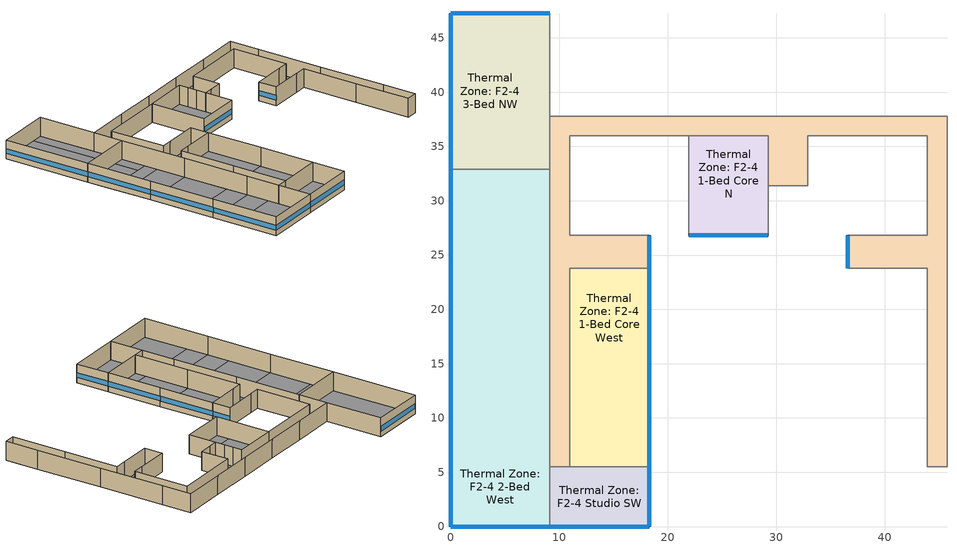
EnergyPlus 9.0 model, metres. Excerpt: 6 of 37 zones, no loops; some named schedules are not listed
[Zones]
Thermal Zone: F2-4 1-Bed Core N
 floor adiabatic (ResF2ConcreteInteriorFloor): 29.26,35.97 29.26,28.96 21.95,28.96 21.95,35.97 z3.05; 29.26,28.96 29.26,26.82 21.95,26.82 21.95,28.96 z3.05
 wall outside (ResWoodWallU059): 21.95,26.82 29.26,26.82 z3.05:6.1
 wall to Thermal Zone: F2-4 Corridor (WoodFramedInteriorWallU099): 29.26,31.39 29.26,32.92 29.26,34.44 29.26,35.97 21.95,35.97 z3.05:6.1
 wall to Thermal Zone: F2-4 Laundry (WoodFramedInteriorWallU099): 29.26,26.82 29.26,31.39 z3.05:6.1
 wall to Thermal Zone: F2-4 2-Bed Core NE-NW (WoodFramedInteriorWallU099): 21.95,35.97 21.95,26.82 z3.05:6.1
 window (Res Fixed Window): 21.97,26.82 29.24,26.82 z3.95:4.72
Thermal Zone: F2-4 1-Bed Core West
 floor adiabatic (ResF2ConcreteInteriorFloor): 12.8,23.77 12.8,21.95 10.97,21.95 10.97,23.77 z3.05; 18.29,14.63 18.29,7.32 10.97,7.32 10.97,14.63 z3.05; 18.29,23.77 18.29,14.63 10.97,14.63 10.97,21.95 12.8,21.95 12.8,23.77 z3.05; 18.29,7.32 18.29,5.49 10.97,5.49 10.97,7.32 z3.05
 wall outside (ResWoodWallU059): 18.29,5.49 18.29,14.63 18.29,23.77 z3.05:6.1
 wall to Thermal Zone: F2-4 Corridor (WoodFramedInteriorWallU099): 18.29,23.77 12.8,23.77 10.97,23.77 10.97,14.63 10.97,5.49 z3.05:6.1
 wall to Thermal Zone: F2-4 Studio SW (WoodFramedInteriorWallU099): 10.97,5.49 18.29,5.49 z3.05:6.1
 window (Res Fixed Window): 18.29,14.66 18.29,23.75 / 18.29,5.51 18.29,14.61 z3.95:4.72
Thermal Zone: F2-4 2-Bed West
 floor adiabatic (ResF2ConcreteInteriorFloor): 9.14,7.32 9.14,0 0,0 0,7.32 z3.05; 9.14,14.63 9.14,10.97 0,10.97 0,14.63 z3.05; 9.14,10.97 9.14,7.32 0,7.32 0,10.97 z3.05; 4.57,28.96 4.57,21.95 0,21.95 0,28.96 z3.05; 9.14,32.92 9.14,28.96 7.32,28.96 7.32,32.92 z3.05; 9.14,28.96 9.14,26.82 4.57,26.82 4.57,28.96 z3.05; 7.32,32.92 7.32,28.96 0,28.96 0,32.92 z3.05; 9.14,21.95 9.14,14.63 0,14.63 0,21.95 z3.05; 9.14,26.82 9.14,21.95 4.57,21.95 4.57,26.82 z3.05
 wall outside (ResWoodWallU059): 0,32.92 0,21.95 0,10.97 0,0 9.14,0 z3.05:6.1
 wall to Thermal Zone: F2-4 Studio SW (WoodFramedInteriorWallU099): 9.14,0 9.14,5.49 z3.05:6.1
 wall to Thermal Zone: F2-4 Corridor (WoodFramedInteriorWallU099): 9.14,5.49 9.14,10.97 9.14,21.95 9.14,32.92 z3.05:6.1
 wall to Thermal Zone: F2-4 3-Bed NW (WoodFramedInteriorWallU099): 9.14,32.92 0,32.92 z3.05:6.1
 window (Res Fixed Window): 0.03,0 9.12,0 / 0,10.95 0,0.03 / 0,21.92 0,11 / 0,32.89 0,21.97 z3.95:4.72
Thermal Zone: F2-4 3-Bed NW
 floor adiabatic (ResF2ConcreteInteriorFloor): 9.14,47.24 9.14,32.92 7.32,32.92 7.32,47.24 z3.05; 7.32,47.24 7.32,32.92 0,32.92 0,47.24 z3.05
 wall outside (ResWoodWallU059): 9.14,47.24 0,47.24 0,32.92 z3.05:6.1
 wall to Thermal Zone: F2-4 1-Bed North (WoodFramedInteriorWallU099): 9.14,37.8 9.14,47.24 z3.05:6.1
 wall to Thermal Zone: F2-4 Corridor (WoodFramedInteriorWallU099): 9.14,32.92 9.14,37.8 z3.05:6.1
 window (Res Fixed Window): 0,47.22 0,32.94 / 9.12,47.24 0.03,47.24 z3.95:4.72
Thermal Zone: F2-4 Corridor
 floor adiabatic (ResF2ConcreteInteriorFloor): 42.06,26.82 42.06,23.77 36.58,23.77 36.58,26.82 z3.05; 18.29,26.82 18.29,23.77 12.8,23.77 12.8,26.82 z3.05; 45.72,28.96 45.72,14.63 43.89,14.63 43.89,23.77 42.06,23.77 42.06,26.82 43.89,26.82 43.89,28.96 z3.05; 45.72,7.32 45.72,5.49 43.89,5.49 43.89,7.32 z3.05; 32.92,37.8 32.92,31.39 30.78,31.39 30.78,37.8 z3.05; 10.97,21.95 10.97,14.63 9.14,14.63 9.14,21.95 z3.05; 21.95,37.8 21.95,35.97 14.63,35.97 14.63,37.8 z3.05; 14.63,37.8 14.63,35.97 10.97,35.97 10.97,28.96 9.14,28.96 9.14,37.8 z3.05; 40.23,37.8 40.23,35.97 32.92,35.97 32.92,37.8 z3.05; 30.78,37.8 30.78,35.97 21.95,35.97 21.95,37.8 z3.05; 12.8,26.82 12.8,23.77 10.97,23.77 10.97,21.95 9.14,21.95 9.14,26.82 z3.05; 10.97,14.63 10.97,7.32 9.14,7.32 9.14,14.63 z3.05; 45.72,37.8 45.72,28.96 43.89,28.96 43.89,35.97 40.23,35.97 40.23,37.8 z3.05; 10.97,28.96 10.97,26.82 9.14,26.82 9.14,28.96 z3.05; 45.72,14.63 45.72,7.32 43.89,7.32 43.89,14.63 z3.05; 30.78,35.97 30.78,34.44 29.26,34.44 29.26,35.97 z3.05; 30.78,34.44 30.78,32.92 29.26,32.92 29.26,34.44 z3.05; 10.97,7.32 10.97,5.49 9.14,5.49 9.14,7.32 z3.05; 30.78,32.92 30.78,31.39 29.26,31.39 29.26,32.92 z3.05
 wall outside (ResWoodWallU059): 36.58,26.82 36.58,23.77 / 18.29,23.77 18.29,26.82 z3.05:6.1
 wall to Thermal Zone: F2-4 2-Bed Core NE-NW (WoodFramedInteriorWallU099): 32.92,31.39 32.92,35.97 43.89,35.97 43.89,26.82 42.06,26.82 36.58,26.82 / 18.29,26.82 12.8,26.82 10.97,26.82 10.97,35.97 21.95,35.97 z3.05:6.1
 wall to Thermal Zone: F2-4 2-Bed East (WoodFramedInteriorWallU099): 45.72,5.49 45.72,10.97 45.72,21.95 45.72,32.92 z3.05:6.1
 wall to Thermal Zone: F2-4 3-Bed NE (WoodFramedInteriorWallU099): 45.72,32.92 45.72,37.8 z3.05:6.1
 wall to Thermal Zone: F2-4 1-Bed North (WoodFramedInteriorWallU099): 45.72,37.8 38.4,37.8 31.09,37.8 23.77,37.8 16.46,37.8 9.14,37.8 z3.05:6.1
 wall to Thermal Zone: F2-4 1-Bed Core East (WoodFramedInteriorWallU099): 36.58,23.77 42.06,23.77 43.89,23.77 43.89,14.63 43.89,5.49 z3.05:6.1
 wall to Thermal Zone: F2-4 Studio SE (WoodFramedInteriorWallU099): 43.89,5.49 45.72,5.49 z3.05:6.1
 wall to Thermal Zone: F2-4 Laundry (WoodFramedInteriorWallU099): 29.26,31.39 30.78,31.39 32.92,31.39 z3.05:6.1
 wall to Thermal Zone: F2-4 Studio SW (WoodFramedInteriorWallU099): 9.14,5.49 10.97,5.49 z3.05:6.1
 window (Res Fixed Window): 36.58,26.8 36.58,23.8 / 18.29,23.8 18.29,26.8 z3.95:4.72
Thermal Zone: F2-4 Studio SW
 floor adiabatic (ResF2ConcreteInteriorFloor): 18.29,5.49 18.29,0 9.14,0 9.14,5.49 z3.05
 wall outside (ResWoodWallU059): 9.14,0 18.29,0 18.29,5.49 z3.05:6.1
 window (Res Fixed Window): 18.29,0.03 18.29,5.46 / 9.17,0 18.26,0 z3.95:4.72
[Building]
Building 1: North Axis {deg}=0; Solar Distribution=FullExterior; Maximum Number of Warmup Days=50
[Site:Location]
CA_OAKLAND-METRO-AP_USA Design_Conditions: Latitude {deg}=37.72; Longitude {deg}=-122.22; Time Zone {hr}=-8; Elevation {m}=25.908
[Site:WaterMainsTemperature]
Calculation Method=Schedule; Temperature Schedule=WaterMainCZ03
[SizingPeriod:DesignDay] Day of Month=21; Dry-Bulb Temperature Range Modifier Type=DefaultMultipliers; Barometric Pressure {Pa}=101013; Rain Indicator=No; Snow Indicator=No; Daylight Saving Time Indicator=No
Name | Month | Day Type | Maximum Dry-Bulb Temperature {C} | Daily Dry-Bulb Temperature Range {deltaC} | Humidity Condition Type | Wetbulb or DewPoint at Maximum Dry-Bulb {C} | Wind Speed {m/s} | Wind Direction {deg} | Solar Model Indicator | ASHRAE Clear Sky Optical Depth for Beam Irradiance (taub) | ASHRAE Clear Sky Optical Depth for Diffuse Irradiance (taud) | Sky Clearness
CA_OAKLAND-METRO-AP Ann Clg .4% Condns DB=>MWB | 9 | SummerDesignDay | 28.6 | 8.9 | Wetbulb | 17.9 | 4.9 | 310 | ASHRAETau | 0.348 | 2.454
CA_OAKLAND-METRO-AP Ann Clg .4% Condns DP=>MDB | 9 | SummerDesignDay | 20.7 | 8.9 | Dewpoint | 17 | 4.9 | 310 | ASHRAETau | 0.348 | 2.454
CA_OAKLAND-METRO-AP Ann Clg .4% Condns WB=>MDB | 9 | SummerDesignDay | 25.6 | 8.9 | Wetbulb | 19.2 | 4.9 | 310 | ASHRAETau | 0.348 | 2.454
CA_OAKLAND-METRO-AP Ann Htg 99.6% Condns DB | 1 | WinterDesignDay | 2.5 | 0 | Wetbulb | 2.5 | 1.7 | 50 | ASHRAEClearSky |  |  | 0
[Material] Thermal Absorptance=0.9; Solar Absorptance=0.7
Name | Roughness | Thickness {m} | Conductivity {W/m-K} | Density {kg/m3} | Specific Heat {J/kg-K} | Visible Absorptance
Carpet - 3/4 in. 2 | Smooth | 0.01905 | 0.0455183 | 288.332 | 1381.644 | 0.8
Compliance Insulation R2.00 | Smooth | 0.00810768 | 0.0230188 | 16.0185 | 1130.436 | 0.7
Compliance Insulation R5.00 | MediumRough | 0.0202692 | 0.0230188 | 16.0185 | 1130.436 | 0.8
Concrete - 140 lb/ft3 - 4 in. | Smooth | 0.1016 | 1.9514 | 2239.06 | 921.096 | 0.7
Gypsum Board - 1/2 in.; Gypsum Board - 1/2 in. 4 | MediumRough | 0.0127 | 0.158656 | 640.739 | 1130.436 | 0.8
Gypsum Board - 5/8 in. | Smooth | 0.016002 | 0.158656 | 640.739 | 1130.436 | 0.8
Plywood - 5/8 in. 2 | Smooth | 0.016002 | 0.11544 | 480.554 | 1884.06 | 0.7
[Material:NoMass] Roughness=Smooth; Thermal Absorptance=0.9; Solar Absorptance=0.7; Visible Absorptance=0.7
Name | Thermal Resistance {m2-K/W}
WoodFrameWall16inOC R11.25 | 1.26865
WoodFrameWall16inOCCavInsR21 | 2.15747
[WindowMaterial:SimpleGlazingSystem]
Res Fixed Window Material: U-Factor {W/m2-K}=1.24922; Solar Heat Gain Coefficient=0.23; Visible Transmittance=0.42
[Construction]
Res Fixed Window: Res Fixed Window Material
ResF2ConcreteInteriorFloor: Gypsum Board - 1/2 in. 4, Concrete - 140 lb/ft3 - 4 in., Plywood - 5/8 in. 2, Carpet - 3/4 in. 2
ResWoodWallU059: Compliance Insulation R5.00, Compliance Insulation R2.00, Gypsum Board - 5/8 in., WoodFrameWall16inOCCavInsR21, Gypsum Board - 5/8 in.
WoodFramedInteriorWallU099: Gypsum Board - 1/2 in., WoodFrameWall16inOC R11.25, Gypsum Board - 1/2 in.
[Zone] Multiplier=3
Name | Part of Total Floor Area
Thermal Zone: F2-4 1-Bed Core N; Thermal Zone: F2-4 3-Bed NW; Thermal Zone: F2-4 Studio SW
Thermal Zone: F2-4 1-Bed Core West; Thermal Zone: F2-4 2-Bed West; Thermal Zone: F2-4 Corridor | Yes
[People] Fraction Radiant=0.3
Name | Zone or ZoneList | Number of People Schedule | Number of People Calculation Method | People per Zone Floor Area {person/m2} | Sensible Heat Fraction | Activity Level Schedule | Number of People
F2-4 1-Bed Core N People | Thermal Zone: F2-4 1-Bed Core N | ResidentialLivingOccupancy | People/Area | 0.0298998 | 0.6125 | F2-4 1-Bed Core N People Activity Level
F2-4 1-Bed Core NW People | Thermal Zone: F2-4 1-Bed Core West | ResidentialLivingOccupancy | People |  | 0.6125 | F2-4 1-Bed Core NW People Activity Level | 2
F2-4 1-Bed Core SW People | Thermal Zone: F2-4 1-Bed Core West | ResidentialLivingOccupancy | People |  | 0.6125 | F2-4 1-Bed Core SW People Activity Level | 2
F2-4 2-Bed NW People | Thermal Zone: F2-4 2-Bed West | ResidentialLivingOccupancy | People |  | 0.6125 | F2-4 2-Bed NW People Activity Level | 3
F2-4 2-Bed SW Core People | Thermal Zone: F2-4 2-Bed West | ResidentialLivingOccupancy | People |  | 0.6125 | F2-4 2-Bed SW Core People Activity Level | 3
F2-4 2-Bed SW People | Thermal Zone: F2-4 2-Bed West | ResidentialLivingOccupancy | People |  | 0.6125 | F2-4 2-Bed SW People Activity Level | 3
F2-4 3-Bed NW People | Thermal Zone: F2-4 3-Bed NW | ResidentialLivingOccupancy | People/Area | 0.0305359 | 0.6125 | F2-4 3-Bed NW People Activity Level
F2-4 Corridor People | Thermal Zone: F2-4 Corridor | OfficeOccupancy | People |  | 0.5 | F2-4 Corridor People Activity Level | 10.725
F2-4 Elevator Core People | Thermal Zone: F2-4 Corridor | OfficeOccupancy | People |  | 0.5 | F2-4 Elevator Core People Activity Level | 0.0375
F2-4 Elevator N People | Thermal Zone: F2-4 Corridor | OfficeOccupancy | People |  | 0.5 | F2-4 Elevator N People Activity Level | 0.0375
F2-4 Elevator S People | Thermal Zone: F2-4 Corridor | OfficeOccupancy | People |  | 0.5 | F2-4 Elevator S People Activity Level | 0.0375
F2-4 Stair E People | Thermal Zone: F2-4 Corridor | OfficeOccupancy | People |  | 0.5 | F2-4 Stair E People Activity Level | 0.9
F2-4 Stair W People | Thermal Zone: F2-4 Corridor | OfficeOccupancy | People |  | 0.5 | F2-4 Stair W People Activity Level | 0.9
F2-4 Studio SW People | Thermal Zone: F2-4 Studio SW | ResidentialLivingOccupancy | People/Area | 0.0398663 | 0.6125 | F2-4 Studio SW People Activity Level
[Lights] Return Air Fraction=0; Fraction Radiant=0.58; Fraction Replaceable=1
Name | Zone or ZoneList | Schedule | Design Level Calculation Method | Watts per Zone Floor Area {W/m2} | Lighting Level {W}
F2-4 1-Bed Core N Non-Regulated Lights | Thermal Zone: F2-4 1-Bed Core N | ResidentialLivingLights | Watts/Area | 1.05486
F2-4 1-Bed Core NW Non-Regulated Lights; F2-4 1-Bed Core SW Non-Regulated Lights | Thermal Zone: F2-4 1-Bed Core West | ResidentialLivingLights | LightingLevel |  | 70.56
F2-4 2-Bed NW Non-Regulated Lights; F2-4 2-Bed SW Core Non-Regulated Lights; F2-4 2-Bed SW Non-Regulated Lights | Thermal Zone: F2-4 2-Bed West | ResidentialLivingLights | LightingLevel |  | 105.84
F2-4 3-Bed NW Non-Regulated Lights | Thermal Zone: F2-4 3-Bed NW | ResidentialLivingLights | Watts/Area | 1.05486
F2-4 Corridor Regulated Lights | Thermal Zone: F2-4 Corridor | OfficeLights | LightingLevel |  | 858
F2-4 Elevator Core Regulated Lights; F2-4 Elevator N Regulated Lights; F2-4 Elevator S Regulated Lights | Thermal Zone: F2-4 Corridor | OfficeLights | LightingLevel |  | 9
F2-4 Stair E Regulated Lights; F2-4 Stair W Regulated Lights | Thermal Zone: F2-4 Corridor | OfficeLights | LightingLevel |  | 108
F2-4 Studio SW Non-Regulated Lights | Thermal Zone: F2-4 Studio SW | ResidentialLivingLights | Watts/Area | 1.05486
[ElectricEquipment] Fraction Lost=0
Name | Zone or ZoneList | Schedule | Design Level Calculation Method | Watts per Zone Floor Area {W/m2} | Fraction Latent | Fraction Radiant | Design Level {W}
F2-4 1-Bed Core N Process Electric Loads | Thermal Zone: F2-4 1-Bed Core N | ResidentialLivingReceptacle | Watts/Area | 0.430556 | 0.12 | 0
F2-4 1-Bed Core N Recepticle Loads | Thermal Zone: F2-4 1-Bed Core N | ResidentialLivingReceptacle | Watts/Area | 4.09029 | 0 | 0.2
F2-4 1-Bed Core NW Process Electric Loads; F2-4 1-Bed Core SW Process Electric Loads | Thermal Zone: F2-4 1-Bed Core West | ResidentialLivingReceptacle | EquipmentLevel |  | 0.12 | 0 | 28.8
F2-4 1-Bed Core NW Recepticle Loads; F2-4 1-Bed Core SW Recepticle Loads | Thermal Zone: F2-4 1-Bed Core West | ResidentialLivingReceptacle | EquipmentLevel |  | 0 | 0.2 | 273.6
F2-4 2-Bed NW Process Electric Loads; F2-4 2-Bed SW Core Process Electric Loads; F2-4 2-Bed SW Process Electric Loads | Thermal Zone: F2-4 2-Bed West | ResidentialLivingReceptacle | EquipmentLevel |  | 0.12 | 0 | 32.4
F2-4 2-Bed NW Recepticle Loads; F2-4 2-Bed SW Core Recepticle Loads; F2-4 2-Bed SW Recepticle Loads | Thermal Zone: F2-4 2-Bed West | ResidentialLivingReceptacle | EquipmentLevel |  | 0 | 0.2 | 410.4
F2-4 3-Bed NW Process Electric Loads | Thermal Zone: F2-4 3-Bed NW | ResidentialLivingReceptacle | Watts/Area | 0.215278 | 0.12 | 0
F2-4 3-Bed NW Recepticle Loads | Thermal Zone: F2-4 3-Bed NW | ResidentialLivingReceptacle | Watts/Area | 4.09029 | 0 | 0.2
F2-4 Elevator Core Recepticle Loads; F2-4 Elevator N Recepticle Loads; F2-4 Elevator S Recepticle Loads | Thermal Zone: F2-4 Corridor | OfficeReceptacle | EquipmentLevel |  | 0 | 0.2 | 75
F2-4 Studio SW Process Electric Loads | Thermal Zone: F2-4 Studio SW | ResidentialLivingReceptacle | Watts/Area | 0.430556 | 0.12 | 0
F2-4 Studio SW Recepticle Loads | Thermal Zone: F2-4 Studio SW | ResidentialLivingReceptacle | Watts/Area | 4.09029 | 0 | 0.2
[ZoneInfiltration:DesignFlowRate] Temperature Term Coefficient=0; Velocity Squared Term Coefficient=0
Name | Zone or ZoneList | Schedule | Design Flow Rate Calculation Method | Flow per Exterior Surface Area {m3/s-m2} | Constant Term Coefficient | Velocity Term Coefficient | Design Flow Rate {m3/s}
F2-4 1-Bed Core N Space Infiltration Design Flow Rate 1 | Thermal Zone: F2-4 1-Bed Core N | ResidentialLivingInfiltration | Flow/ExteriorWallArea | 0.000227584 | 0 | 0.224052
F2-4 1-Bed Core N Space Infiltration Design Flow Rate 2 | Thermal Zone: F2-4 1-Bed Core N | ResidentialLivingHVACAvail | Flow/Zone |  | 1 | 0 | 0.0172733
F2-4 1-Bed Core NW Space Infiltration Design Flow Rate 1; F2-4 1-Bed Core SW Space Infiltration Design Flow Rate 1 | Thermal Zone: F2-4 1-Bed Core West | ResidentialLivingInfiltration | Flow/Zone |  | 0 | 0.224052 | 0.00634297
F2-4 1-Bed Core NW Space Infiltration Design Flow Rate 2; F2-4 1-Bed Core SW Space Infiltration Design Flow Rate 2 | Thermal Zone: F2-4 1-Bed Core West | ResidentialLivingHVACAvail | Flow/Zone |  | 1 | 0 | 0.0172733
F2-4 2-Bed NW Space Infiltration Design Flow Rate 1; F2-4 2-Bed SW Core Space Infiltration Design Flow Rate 1 | Thermal Zone: F2-4 2-Bed West | ResidentialLivingInfiltration | Flow/Zone |  | 0 | 0.224052 | 0.00761157
F2-4 2-Bed NW Space Infiltration Design Flow Rate 2; F2-4 2-Bed SW Core Space Infiltration Design Flow Rate 2; F2-4 2-Bed SW Space Infiltration Design Flow Rate 2 | Thermal Zone: F2-4 2-Bed West | ResidentialLivingHVACAvail | Flow/Zone |  | 1 | 0 | 0.0259099
F2-4 2-Bed SW Space Infiltration Design Flow Rate 1 | Thermal Zone: F2-4 2-Bed West | ResidentialLivingInfiltration | Flow/Zone |  | 0 | 0.224052 | 0.0139545
F2-4 3-Bed NW Space Infiltration Design Flow Rate 1 | Thermal Zone: F2-4 3-Bed NW | ResidentialLivingInfiltration | Flow/ExteriorWallArea | 0.000227584 | 0 | 0.224052
F2-4 3-Bed NW Space Infiltration Design Flow Rate 2 | Thermal Zone: F2-4 3-Bed NW | ResidentialLivingHVACAvail | Flow/Zone |  | 1 | 0 | 0.0341218
F2-4 Corridor Space Infiltration Design Flow Rate 1 | Thermal Zone: F2-4 Corridor | OfficeInfiltration | Flow/Zone |  | 0 | 0.224052 | 0
F2-4 Corridor Space Infiltration Design Flow Rate 2 | Thermal Zone: F2-4 Corridor | OfficeHVACAvail | Flow/Zone |  | 1 | 0 | 0.151849
F2-4 Elevator Core Space Infiltration Design Flow Rate 1; F2-4 Elevator N Space Infiltration Design Flow Rate 1; F2-4 Elevator S Space Infiltration Design Flow Rate 1 | Thermal Zone: F2-4 Corridor | On | Flow/Zone |  | 0 | 0.224052 | 0
F2-4 Elevator Core Space Infiltration Design Flow Rate 2; F2-4 Elevator N Space Infiltration Design Flow Rate 2; F2-4 Elevator S Space Infiltration Design Flow Rate 2 | Thermal Zone: F2-4 Corridor | OfficeHVACAvail | Flow/Zone |  | 1 | 0 | 0
F2-4 Stair E Space Infiltration Design Flow Rate 1; F2-4 Stair W Space Infiltration Design Flow Rate 1 | Thermal Zone: F2-4 Corridor | OfficeInfiltration | Flow/Zone |  | 0 | 0.224052 | 0.00211432
F2-4 Stair E Space Infiltration Design Flow Rate 2; F2-4 Stair W Space Infiltration Design Flow Rate 2 | Thermal Zone: F2-4 Corridor | OfficeHVACAvail | Flow/Zone |  | 1 | 0 | 0.0127426
F2-4 Studio SW Space Infiltration Design Flow Rate 1 | Thermal Zone: F2-4 Studio SW | ResidentialLivingInfiltration | Flow/ExteriorWallArea | 0.000227584 | 0 | 0.224052
F2-4 Studio SW Space Infiltration Design Flow Rate 2 | Thermal Zone: F2-4 Studio SW | ResidentialLivingHVACAvail | Flow/Zone |  | 1 | 0 | 0.0147248
[ZoneControl:Thermostat] Control Object Type 1=ThermostatSetpoint:DualSetpoint
Name | Zone or ZoneList | Control Type Schedule | Control Name 1
Thermal Zone: F2-4 1-Bed Core N Thermostat | Thermal Zone: F2-4 1-Bed Core N | Thermal Zone: F2-4 1-Bed Core N Thermostat Schedule | Thermal Zone: F2-4 1-Bed Core N Thermostat
Thermal Zone: F2-4 1-Bed Core West Thermostat | Thermal Zone: F2-4 1-Bed Core West | Thermal Zone: F2-4 1-Bed Core West Thermostat Schedule | Thermal Zone: F2-4 1-Bed Core West Thermostat
Thermal Zone: F2-4 2-Bed West Thermostat | Thermal Zone: F2-4 2-Bed West | Thermal Zone: F2-4 2-Bed West Thermostat Schedule | Thermal Zone: F2-4 2-Bed West Thermostat
Thermal Zone: F2-4 3-Bed NW Thermostat | Thermal Zone: F2-4 3-Bed NW | Thermal Zone: F2-4 3-Bed NW Thermostat Schedule | Thermal Zone: F2-4 3-Bed NW Thermostat
Thermal Zone: F2-4 Corridor Thermostat | Thermal Zone: F2-4 Corridor | Thermal Zone: F2-4 Corridor Thermostat Schedule | Thermal Zone: F2-4 Corridor Thermostat
Thermal Zone: F2-4 Studio SW Thermostat | Thermal Zone: F2-4 Studio SW | Thermal Zone: F2-4 Studio SW Thermostat Schedule | Thermal Zone: F2-4 Studio SW Thermostat
[ThermostatSetpoint:DualSetpoint]
Name | Heating Setpoint Temperature Schedule | Cooling Setpoint Temperature Schedule
Thermal Zone: F2-4 1-Bed Core N Thermostat; Thermal Zone: F2-4 1-Bed Core West Thermostat; Thermal Zone: F2-4 2-Bed West Thermostat; Thermal Zone: F2-4 3-Bed NW Thermostat; Thermal Zone: F2-4 Studio SW Thermostat | ResidentialLivingHtgSetpt | ResidentialLivingClgSetpt
Thermal Zone: F2-4 Corridor Thermostat | OfficeHtgSetpt | OfficeClgSetpt
[Zone equipment]
Thermal Zone: F2-4 1-Bed Core N: Thermal Zone: F2-4 1-Bed Core N PropExhFan, ZnSys F2-4 1-Bed Core N
Thermal Zone: F2-4 1-Bed Core West: Thermal Zone: F2-4 1-Bed Core West PropExhFan, ZnSys F2-4 1-Bed Core West
Thermal Zone: F2-4 2-Bed West: Thermal Zone: F2-4 2-Bed West PropExhFan, ZnSys F2-4 2-Bed West
Thermal Zone: F2-4 3-Bed NW: Thermal Zone: F2-4 3-Bed NW PropExhFan, ZnSys F2-4 3-Bed NW
Thermal Zone: F2-4 Corridor: Thermal Zone: F2-4 Corridor PropExhFan, ZnSys F2-4 Corridor
Thermal Zone: F2-4 Studio SW: Thermal Zone: F2-4 Studio SW PropExhFan, ZnSys F2-4 Studio SW
[Sizing:Zone] Zone Cooling Design Supply Air Temperature Input Method=TemperatureDifference; Zone Cooling Design Supply Air Temperature {C}=14; Zone Cooling Design Supply Air Temperature Difference {deltaC}=11.1111; Zone Heating Design Supply Air Temperature Input Method=TemperatureDifference; Zone Heating Design Supply Air Temperature {C}=40; Zone Cooling Design Supply Air Humidity Ratio {kgWater/kgDryAir}=0.0085; Zone Heating Design Supply Air Humidity Ratio {kgWater/kgDryAir}=0.008; Zone Heating Sizing Factor=1; Zone Cooling Sizing Factor=1; Cooling Design Air Flow Method=DesignDay; Cooling Design Air Flow Rate {m3/s}=0; Cooling Minimum Air Flow per Zone Floor Area {m3/s-m2}=0; Cooling Minimum Air Flow {m3/s}=0; Cooling Minimum Air Flow Fraction=0; Heating Design Air Flow Method=DesignDay; Heating Design Air Flow Rate {m3/s}=0; Heating Maximum Air Flow per Zone Floor Area {m3/s-m2}=0; Heating Maximum Air Flow {m3/s}=0; Heating Maximum Air Flow Fraction=0; Account for Dedicated Outdoor Air System=No
Name | Zone Heating Design Supply Air Temperature Difference {deltaC} | Design Specification Outdoor Air Object | Design Specification Zone Air Distribution Object
Thermal Zone: F2-4 1-Bed Core N | 15 | Thermal Zone: F2-4 1-Bed Core N Design Specification Outdoor Air | Thermal Zone: F2-4 1-Bed Core N Design Spec Zone Air Dist
Thermal Zone: F2-4 1-Bed Core West | 15 | Thermal Zone: F2-4 1-Bed Core West Design Specification Outdoor Air | Thermal Zone: F2-4 1-Bed Core West Design Spec Zone Air Dist
Thermal Zone: F2-4 2-Bed West | 15 | Thermal Zone: F2-4 2-Bed West Design Specification Outdoor Air | Thermal Zone: F2-4 2-Bed West Design Spec Zone Air Dist
Thermal Zone: F2-4 3-Bed NW | 15 | Thermal Zone: F2-4 3-Bed NW Design Specification Outdoor Air | Thermal Zone: F2-4 3-Bed NW Design Spec Zone Air Dist
Thermal Zone: F2-4 Corridor | 13.8889 | Thermal Zone: F2-4 Corridor Design Specification Outdoor Air | Thermal Zone: F2-4 Corridor Design Spec Zone Air Dist
Thermal Zone: F2-4 Studio SW | 15 | Thermal Zone: F2-4 Studio SW Design Specification Outdoor Air | Thermal Zone: F2-4 Studio SW Design Spec Zone Air Dist
[DesignSpecification:ZoneAirDistribution] Zone Air Distribution Effectiveness in Cooling Mode=1; Zone Air Distribution Effectiveness in Heating Mode=1
Thermal Zone: F2-4 1-Bed Core N Design Spec Zone Air Dist; Thermal Zone: F2-4 1-Bed Core West Design Spec Zone Air Dist; Thermal Zone: F2-4 2-Bed West Design Spec Zone Air Dist; Thermal Zone: F2-4 3-Bed NW Design Spec Zone Air Dist; Thermal Zone: F2-4 Corridor Design Spec Zone Air Dist; Thermal Zone: F2-4 Studio SW Design Spec Zone Air Dist
[DesignSpecification:OutdoorAir] Outdoor Air Method=Maximum; Outdoor Air Flow per Person {m3/s-person}=0; Outdoor Air Flow per Zone Floor Area {m3/s-m2}=0; Outdoor Air Flow per Zone {m3/s}=0; Outdoor Air Flow Air Changes per Hour {1/hr}=0
Thermal Zone: F2-4 1-Bed Core N Design Specification Outdoor Air; Thermal Zone: F2-4 1-Bed Core West Design Specification Outdoor Air; Thermal Zone: F2-4 2-Bed West Design Specification Outdoor Air; Thermal Zone: F2-4 3-Bed NW Design Specification Outdoor Air; Thermal Zone: F2-4 Corridor Design Specification Outdoor Air; Thermal Zone: F2-4 Studio SW Design Specification Outdoor Air
[InternalMass] Construction=WoodFramedInteriorWallU099
Name | Zone | Surface Area {m2}
Merged Surface 893 - Surface 893 Reversed | Thermal Zone: F2-4 1-Bed Core West | 22.2967
Merged Surface 1055 - Surface 1055 Reversed; Merged Surface 926 - Surface 926 Reversed | Thermal Zone: F2-4 2-Bed West | 27.8709
Merged Surface 177 - Surface 177 Reversed; Merged Surface 179 - Surface 179 Reversed; Merged Surface 928 - Surface 928 Reversed; Merged Surface 943 - Surface 943 Reversed; Merged Surface 960 - Surface 960 Reversed | Thermal Zone: F2-4 Corridor | 4.645152
Merged Surface 937 - Surface 937 Reversed; Merged Surface 953 - Surface 953 Reversed | Thermal Zone: F2-4 Corridor | 9.290304
Merged Surface 954 - Surface 954 Reversed | Thermal Zone: F2-4 Corridor | 4.64515
[GasEquipment] Schedule=ResidentialLivingGasEquip
Name | Zone or ZoneList | Design Level Calculation Method | Power per Zone Floor Area {W/m2} | Fraction Latent | Fraction Radiant | Fraction Lost | Design Level {W}
F2-4 1-Bed Core N Gas Equipment Loads | Thermal Zone: F2-4 1-Bed Core N | Watts/Area | 3.31232 | 0 | 0.15 | 0.85
F2-4 1-Bed Core N Gas Loads | Thermal Zone: F2-4 1-Bed Core N | Watts/Area | 5.14198 | 0.15 | 0 | 0.7
F2-4 1-Bed Core NW Gas Equipment Loads; F2-4 1-Bed Core SW Gas Equipment Loads | Thermal Zone: F2-4 1-Bed Core West | EquipmentLevel |  | 0 | 0.15 | 0.85 | 221.562
F2-4 1-Bed Core NW Gas Loads; F2-4 1-Bed Core SW Gas Loads | Thermal Zone: F2-4 1-Bed Core West | EquipmentLevel |  | 0.15 | 0 | 0.7 | 343.948
F2-4 2-Bed NW Gas Equipment Loads; F2-4 2-Bed SW Core Gas Equipment Loads; F2-4 2-Bed SW Gas Equipment Loads | Thermal Zone: F2-4 2-Bed West | EquipmentLevel |  | 0 | 0.15 | 0.85 | 250.048
F2-4 2-Bed NW Gas Loads; F2-4 2-Bed SW Core Gas Loads; F2-4 2-Bed SW Gas Loads | Thermal Zone: F2-4 2-Bed West | EquipmentLevel |  | 0.15 | 0 | 0.7 | 481.105
F2-4 3-Bed NW Gas Equipment Loads | Thermal Zone: F2-4 3-Bed NW | Watts/Area | 2.05048 | 0 | 0.15 | 0.85
F2-4 3-Bed NW Gas Loads | Thermal Zone: F2-4 3-Bed NW | Watts/Area | 3.59623 | 0.15 | 0 | 0.7
F2-4 Studio SW Gas Equipment Loads | Thermal Zone: F2-4 Studio SW | Watts/Area | 4.41643 | 0 | 0.15 | 0.85
F2-4 Studio SW Gas Loads | Thermal Zone: F2-4 Studio SW | Watts/Area | 6.11991 | 0.15 | 0 | 0.7
[ZoneVentilation:DesignFlowRate]
Thermal Zone: F2-4 Corridor Operable Window Ventilation: Zone or ZoneList=Thermal Zone: F2-4 Corridor; Schedule=AllOnHVACAvail; Design Flow Rate Calculation Method=Flow/Zone; Design Flow Rate {m3/s}=0.177334; Flow Rate per Zone Floor Area {m3/s-m2}=0; Flow Rate per Person {m3/s-person}=0; Air Changes per Hour {1/hr}=0; Ventilation Type=Intake; Fan Pressure Rise {Pa}=0; Fan Total Efficiency=1; Constant Term Coefficient=1; Temperature Term Coefficient=0; Velocity Term Coefficient=0; Velocity Squared Term Coefficient=0; Minimum Indoor Temperature {C}=-100; Maximum Indoor Temperature {C}=100; Delta Temperature {deltaC}=-100; Minimum Outdoor Temperature {C}=10; Maximum Outdoor Temperature {C}=32.2222; Maximum Wind Speed {m/s}=40
[Schedule:Year]
ResidentialLivingLights: ResidentialLivingLightsWk, 1, 1, 12, 31
ResidentialLivingHtgSetpt: ResidentialLivingHtgSetptWk, 1, 1, 12, 31
ResidentialLivingClgSetpt: ResidentialLivingClgSetptWk, 1, 1, 12, 31
ResidentialLivingHVACAvail: ResidentialLivingHVACAvailWk, 1, 1, 12, 31
AllOnHVACAvail: AllOnHVACAvailWk, 1, 1, 12, 31
OfficeLights: OfficeLightsWk, 1, 1, 12, 31
OfficeHtgSetpt: OfficeHtgSetptWk, 1, 1, 12, 31
OfficeClgSetpt: OfficeClgSetptWk, 1, 1, 12, 31
OfficeHVACAvail: OfficeHVACAvailWk, 1, 1, 12, 31
OfficeInfiltration: OfficeInfiltrationWk, 1, 1, 12, 31
OfficeOccupancy: OfficeOccupancyWk, 1, 1, 12, 31
OfficeReceptacle: OfficeReceptacleWk, 1, 1, 12, 31
ResidentialLivingGasEquip: ResidentialLivingGasEquipWk, 1, 1, 12, 31
ResidentialLivingInfiltration: ResidentialLivingInfiltrationWk, 1, 1, 12, 31
ResidentialLivingOccupancy: ResidentialLivingOccupancyWk, 1, 1, 12, 31
ResidentialLivingReceptacle: ResidentialLivingReceptacleWk, 1, 1, 12, 31
F2-4 1-Bed Core N People Activity Level: F2-4 1-Bed Core N People Activity Level Week Rule - Jan1-Dec31, 1, 1, 12, 31
F2-4 1-Bed Core NW People Activity Level: F2-4 1-Bed Core NW People Activity Level Week Rule - Jan1-Dec31, 1, 1, 12, 31
F2-4 1-Bed Core SW People Activity Level: F2-4 1-Bed Core SW People Activity Level Week Rule - Jan1-Dec31, 1, 1, 12, 31
F2-4 2-Bed NW People Activity Level: F2-4 2-Bed NW People Activity Level Week Rule - Jan1-Dec31, 1, 1, 12, 31
F2-4 2-Bed SW Core People Activity Level: F2-4 2-Bed SW Core People Activity Level Week Rule - Jan1-Dec31, 1, 1, 12, 31
F2-4 2-Bed SW People Activity Level: F2-4 2-Bed SW People Activity Level Week Rule - Jan1-Dec31, 1, 1, 12, 31
F2-4 3-Bed NW People Activity Level: F2-4 3-Bed NW People Activity Level Week Rule - Jan1-Dec31, 1, 1, 12, 31
F2-4 Corridor People Activity Level: F2-4 Corridor People Activity Level Week Rule - Jan1-Dec31, 1, 1, 12, 31
F2-4 Elevator Core People Activity Level: F2-4 Elevator Core People Activity Level Week Rule - Jan1-Dec31, 1, 1, 12, 31
F2-4 Elevator N People Activity Level: F2-4 Elevator N People Activity Level Week Rule - Jan1-Dec31, 1, 1, 12, 31
F2-4 Elevator S People Activity Level: F2-4 Elevator S People Activity Level Week Rule - Jan1-Dec31, 1, 1, 12, 31
F2-4 Stair E People Activity Level: F2-4 Stair E People Activity Level Week Rule - Jan1-Dec31, 1, 1, 12, 31
F2-4 Stair W People Activity Level: F2-4 Stair W People Activity Level Week Rule - Jan1-Dec31, 1, 1, 12, 31
F2-4 Studio SW People Activity Level: F2-4 Studio SW People Activity Level Week Rule - Jan1-Dec31, 1, 1, 12, 31
[Schedule:Week:Daily]
ResidentialLivingLightsWk: ResidentialLivingLightsSun, ResidentialLivingLightsWD, ResidentialLivingLightsWD, ResidentialLivingLightsWD, ResidentialLivingLightsWD, ResidentialLivingLightsWD, ResidentialLivingLightsSat, ResidentialLivingLightsSun, OnDay, OffDay, ResidentialLivingLightsSun, ResidentialLivingLightsSun
ResidentialLivingHVACAvailWk: ResidentialLivingHVACAvailSun, ResidentialLivingHVACAvailWD, ResidentialLivingHVACAvailWD, ResidentialLivingHVACAvailWD, ResidentialLivingHVACAvailWD, ResidentialLivingHVACAvailWD, ResidentialLivingHVACAvailSat, ResidentialLivingHVACAvailSun, AllOnHVACAvailDay, AllOnHVACAvailDay, ResidentialLivingHVACAvailSun, ResidentialLivingHVACAvailSun
OnWk: OnDay, OnDay, OnDay, OnDay, OnDay, OnDay, OnDay, OnDay, OnDay, OnDay, OnDay, OnDay
AllOnHVACAvailWk: AllOnHVACAvailDay, AllOnHVACAvailDay, AllOnHVACAvailDay, AllOnHVACAvailDay, AllOnHVACAvailDay, AllOnHVACAvailDay, AllOnHVACAvailDay, AllOnHVACAvailDay, AllOnHVACAvailDay, AllOnHVACAvailDay, AllOnHVACAvailDay, AllOnHVACAvailDay
OfficeLightsWk: OfficeLightsSun, OfficeLightsWD, OfficeLightsWD, OfficeLightsWD, OfficeLightsWD, OfficeLightsWD, OfficeLightsSat, OfficeLightsSun, OnDay, OffDay, OfficeLightsSun, OfficeLightsSun
OfficeHVACAvailWk: OfficeHVACAvailSun, OfficeHVACAvailWD, OfficeHVACAvailWD, OfficeHVACAvailWD, OfficeHVACAvailWD, OfficeHVACAvailWD, OfficeHVACAvailSat, OfficeHVACAvailSun, AllOnHVACAvailDay, AllOnHVACAvailDay, OfficeHVACAvailSun, OfficeHVACAvailSun
OfficeInfiltrationWk: OfficeInfiltrationSun, OfficeInfiltrationWD, OfficeInfiltrationWD, OfficeInfiltrationWD, OfficeInfiltrationWD, OfficeInfiltrationWD, OfficeInfiltrationSat, OfficeInfiltrationSun, OfficeInfiltrationWD, OfficeInfiltrationWD, OfficeInfiltrationSun, OfficeInfiltrationSun
OfficeOccupancyWk: OfficeOccupancySun, OfficeOccupancyWD, OfficeOccupancyWD, OfficeOccupancyWD, OfficeOccupancyWD, OfficeOccupancyWD, OfficeOccupancySat, OfficeOccupancySun, OnDay, OffDay, OfficeOccupancySun, OfficeOccupancySun
OfficeReceptacleWk: OfficeReceptacleSun, OfficeReceptacleWD, OfficeReceptacleWD, OfficeReceptacleWD, OfficeReceptacleWD, OfficeReceptacleWD, OfficeReceptacleSat, OfficeReceptacleSun, OnDay, OffDay, OfficeReceptacleSun, OfficeReceptacleSun
ResidentialLivingGasEquipWk: ResidentialLivingGasEquipSun, ResidentialLivingGasEquipWD, ResidentialLivingGasEquipWD, ResidentialLivingGasEquipWD, ResidentialLivingGasEquipWD, ResidentialLivingGasEquipWD, ResidentialLivingGasEquipSat, ResidentialLivingGasEquipSun, OnDay, OffDay, ResidentialLivingGasEquipSun, ResidentialLivingGasEquipSun
ResidentialLivingInfiltrationWk: ResidentialLivingInfiltrationSun, ResidentialLivingInfiltrationWD, ResidentialLivingInfiltrationWD, ResidentialLivingInfiltrationWD, ResidentialLivingInfiltrationWD, ResidentialLivingInfiltrationWD, ResidentialLivingInfiltrationSat, ResidentialLivingInfiltrationSun, ResidentialLivingInfiltrationWD, ResidentialLivingInfiltrationWD, ResidentialLivingInfiltrationSun, ResidentialLivingInfiltrationSun
ResidentialLivingOccupancyWk: ResidentialLivingOccupancySun, ResidentialLivingOccupancyWD, ResidentialLivingOccupancyWD, ResidentialLivingOccupancyWD, ResidentialLivingOccupancyWD, ResidentialLivingOccupancyWD, ResidentialLivingOccupancySat, ResidentialLivingOccupancySun, OnDay, OffDay, ResidentialLivingOccupancySun, ResidentialLivingOccupancySun
ResidentialLivingReceptacleWk: ResidentialLivingReceptacleSun, ResidentialLivingReceptacleWD, ResidentialLivingReceptacleWD, ResidentialLivingReceptacleWD, ResidentialLivingReceptacleWD, ResidentialLivingReceptacleWD, ResidentialLivingReceptacleSat, ResidentialLivingReceptacleSun, OnDay, OffDay, ResidentialLivingReceptacleSun, ResidentialLivingReceptacleSun
F2-4 1-Bed Core N People Activity Level Week Rule - Jan1-Dec31: {3785c898-c52a-4b61-992b-f55925078fe0}, {3785c898-c52a-4b61-992b-f55925078fe0}, {3785c898-c52a-4b61-992b-f55925078fe0}, {3785c898-c52a-4b61-992b-f55925078fe0}, {3785c898-c52a-4b61-992b-f55925078fe0}, {3785c898-c52a-4b61-992b-f55925078fe0}, {3785c898-c52a-4b61-992b-f55925078fe0}, {3785c898-c52a-4b61-992b-f55925078fe0}, {3785c898-c52a-4b61-992b-f55925078fe0}, {3785c898-c52a-4b61-992b-f55925078fe0}, {3785c898-c52a-4b61-992b-f55925078fe0}, {3785c898-c52a-4b61-992b-f55925078fe0}
F2-4 1-Bed Core NW People Activity Level Week Rule - Jan1-Dec31: {503a3ed6-68ee-4d15-a537-7606be9547e5}, {503a3ed6-68ee-4d15-a537-7606be9547e5}, {503a3ed6-68ee-4d15-a537-7606be9547e5}, {503a3ed6-68ee-4d15-a537-7606be9547e5}, {503a3ed6-68ee-4d15-a537-7606be9547e5}, {503a3ed6-68ee-4d15-a537-7606be9547e5}, {503a3ed6-68ee-4d15-a537-7606be9547e5}, {503a3ed6-68ee-4d15-a537-7606be9547e5}, {503a3ed6-68ee-4d15-a537-7606be9547e5}, {503a3ed6-68ee-4d15-a537-7606be9547e5}, {503a3ed6-68ee-4d15-a537-7606be9547e5}, {503a3ed6-68ee-4d15-a537-7606be9547e5}
F2-4 1-Bed Core SW People Activity Level Week Rule - Jan1-Dec31: {945f96cb-c83b-43d4-bfba-989762c3c5c7}, {945f96cb-c83b-43d4-bfba-989762c3c5c7}, {945f96cb-c83b-43d4-bfba-989762c3c5c7}, {945f96cb-c83b-43d4-bfba-989762c3c5c7}, {945f96cb-c83b-43d4-bfba-989762c3c5c7}, {945f96cb-c83b-43d4-bfba-989762c3c5c7}, {945f96cb-c83b-43d4-bfba-989762c3c5c7}, {945f96cb-c83b-43d4-bfba-989762c3c5c7}, {945f96cb-c83b-43d4-bfba-989762c3c5c7}, {945f96cb-c83b-43d4-bfba-989762c3c5c7}, {945f96cb-c83b-43d4-bfba-989762c3c5c7}, {945f96cb-c83b-43d4-bfba-989762c3c5c7}
F2-4 2-Bed NW People Activity Level Week Rule - Jan1-Dec31: {c10f1eb1-a723-47a7-aa7b-e43592f156b2}, {c10f1eb1-a723-47a7-aa7b-e43592f156b2}, {c10f1eb1-a723-47a7-aa7b-e43592f156b2}, {c10f1eb1-a723-47a7-aa7b-e43592f156b2}, {c10f1eb1-a723-47a7-aa7b-e43592f156b2}, {c10f1eb1-a723-47a7-aa7b-e43592f156b2}, {c10f1eb1-a723-47a7-aa7b-e43592f156b2}, {c10f1eb1-a723-47a7-aa7b-e43592f156b2}, {c10f1eb1-a723-47a7-aa7b-e43592f156b2}, {c10f1eb1-a723-47a7-aa7b-e43592f156b2}, {c10f1eb1-a723-47a7-aa7b-e43592f156b2}, {c10f1eb1-a723-47a7-aa7b-e43592f156b2}
F2-4 2-Bed SW Core People Activity Level Week Rule - Jan1-Dec31: {356856e2-3258-4a2a-9122-8ea10ebcf343}, {356856e2-3258-4a2a-9122-8ea10ebcf343}, {356856e2-3258-4a2a-9122-8ea10ebcf343}, {356856e2-3258-4a2a-9122-8ea10ebcf343}, {356856e2-3258-4a2a-9122-8ea10ebcf343}, {356856e2-3258-4a2a-9122-8ea10ebcf343}, {356856e2-3258-4a2a-9122-8ea10ebcf343}, {356856e2-3258-4a2a-9122-8ea10ebcf343}, {356856e2-3258-4a2a-9122-8ea10ebcf343}, {356856e2-3258-4a2a-9122-8ea10ebcf343}, {356856e2-3258-4a2a-9122-8ea10ebcf343}, {356856e2-3258-4a2a-9122-8ea10ebcf343}
F2-4 2-Bed SW People Activity Level Week Rule - Jan1-Dec31: {2c6197ce-ea89-4f86-a6fb-4d88d8495cdf}, {2c6197ce-ea89-4f86-a6fb-4d88d8495cdf}, {2c6197ce-ea89-4f86-a6fb-4d88d8495cdf}, {2c6197ce-ea89-4f86-a6fb-4d88d8495cdf}, {2c6197ce-ea89-4f86-a6fb-4d88d8495cdf}, {2c6197ce-ea89-4f86-a6fb-4d88d8495cdf}, {2c6197ce-ea89-4f86-a6fb-4d88d8495cdf}, {2c6197ce-ea89-4f86-a6fb-4d88d8495cdf}, {2c6197ce-ea89-4f86-a6fb-4d88d8495cdf}, {2c6197ce-ea89-4f86-a6fb-4d88d8495cdf}, {2c6197ce-ea89-4f86-a6fb-4d88d8495cdf}, {2c6197ce-ea89-4f86-a6fb-4d88d8495cdf}
F2-4 3-Bed NW People Activity Level Week Rule - Jan1-Dec31: {91a2793e-55d8-4128-a9ba-4ca05c154694}, {91a2793e-55d8-4128-a9ba-4ca05c154694}, {91a2793e-55d8-4128-a9ba-4ca05c154694}, {91a2793e-55d8-4128-a9ba-4ca05c154694}, {91a2793e-55d8-4128-a9ba-4ca05c154694}, {91a2793e-55d8-4128-a9ba-4ca05c154694}, {91a2793e-55d8-4128-a9ba-4ca05c154694}, {91a2793e-55d8-4128-a9ba-4ca05c154694}, {91a2793e-55d8-4128-a9ba-4ca05c154694}, {91a2793e-55d8-4128-a9ba-4ca05c154694}, {91a2793e-55d8-4128-a9ba-4ca05c154694}, {91a2793e-55d8-4128-a9ba-4ca05c154694}
F2-4 Corridor People Activity Level Week Rule - Jan1-Dec31: {859e8740-b1fc-4efd-b5ab-92ba87e2c521}, {859e8740-b1fc-4efd-b5ab-92ba87e2c521}, {859e8740-b1fc-4efd-b5ab-92ba87e2c521}, {859e8740-b1fc-4efd-b5ab-92ba87e2c521}, {859e8740-b1fc-4efd-b5ab-92ba87e2c521}, {859e8740-b1fc-4efd-b5ab-92ba87e2c521}, {859e8740-b1fc-4efd-b5ab-92ba87e2c521}, {859e8740-b1fc-4efd-b5ab-92ba87e2c521}, {859e8740-b1fc-4efd-b5ab-92ba87e2c521}, {859e8740-b1fc-4efd-b5ab-92ba87e2c521}, {859e8740-b1fc-4efd-b5ab-92ba87e2c521}, {859e8740-b1fc-4efd-b5ab-92ba87e2c521}
F2-4 Elevator Core People Activity Level Week Rule - Jan1-Dec31: {8485d115-2208-4bca-9324-19edbcb0cef0}, {8485d115-2208-4bca-9324-19edbcb0cef0}, {8485d115-2208-4bca-9324-19edbcb0cef0}, {8485d115-2208-4bca-9324-19edbcb0cef0}, {8485d115-2208-4bca-9324-19edbcb0cef0}, {8485d115-2208-4bca-9324-19edbcb0cef0}, {8485d115-2208-4bca-9324-19edbcb0cef0}, {8485d115-2208-4bca-9324-19edbcb0cef0}, {8485d115-2208-4bca-9324-19edbcb0cef0}, {8485d115-2208-4bca-9324-19edbcb0cef0}, {8485d115-2208-4bca-9324-19edbcb0cef0}, {8485d115-2208-4bca-9324-19edbcb0cef0}
F2-4 Elevator N People Activity Level Week Rule - Jan1-Dec31: {d73bea23-b2d2-4307-b956-f2e4acfcebf4}, {d73bea23-b2d2-4307-b956-f2e4acfcebf4}, {d73bea23-b2d2-4307-b956-f2e4acfcebf4}, {d73bea23-b2d2-4307-b956-f2e4acfcebf4}, {d73bea23-b2d2-4307-b956-f2e4acfcebf4}, {d73bea23-b2d2-4307-b956-f2e4acfcebf4}, {d73bea23-b2d2-4307-b956-f2e4acfcebf4}, {d73bea23-b2d2-4307-b956-f2e4acfcebf4}, {d73bea23-b2d2-4307-b956-f2e4acfcebf4}, {d73bea23-b2d2-4307-b956-f2e4acfcebf4}, {d73bea23-b2d2-4307-b956-f2e4acfcebf4}, {d73bea23-b2d2-4307-b956-f2e4acfcebf4}
F2-4 Elevator S People Activity Level Week Rule - Jan1-Dec31: {11873d75-bc47-456f-ad29-2aecb0ca57ab}, {11873d75-bc47-456f-ad29-2aecb0ca57ab}, {11873d75-bc47-456f-ad29-2aecb0ca57ab}, {11873d75-bc47-456f-ad29-2aecb0ca57ab}, {11873d75-bc47-456f-ad29-2aecb0ca57ab}, {11873d75-bc47-456f-ad29-2aecb0ca57ab}, {11873d75-bc47-456f-ad29-2aecb0ca57ab}, {11873d75-bc47-456f-ad29-2aecb0ca57ab}, {11873d75-bc47-456f-ad29-2aecb0ca57ab}, {11873d75-bc47-456f-ad29-2aecb0ca57ab}, {11873d75-bc47-456f-ad29-2aecb0ca57ab}, {11873d75-bc47-456f-ad29-2aecb0ca57ab}
F2-4 Stair E People Activity Level Week Rule - Jan1-Dec31: {f25d4a0a-c04f-4451-ba40-95fe405f0e51}, {f25d4a0a-c04f-4451-ba40-95fe405f0e51}, {f25d4a0a-c04f-4451-ba40-95fe405f0e51}, {f25d4a0a-c04f-4451-ba40-95fe405f0e51}, {f25d4a0a-c04f-4451-ba40-95fe405f0e51}, {f25d4a0a-c04f-4451-ba40-95fe405f0e51}, {f25d4a0a-c04f-4451-ba40-95fe405f0e51}, {f25d4a0a-c04f-4451-ba40-95fe405f0e51}, {f25d4a0a-c04f-4451-ba40-95fe405f0e51}, {f25d4a0a-c04f-4451-ba40-95fe405f0e51}, {f25d4a0a-c04f-4451-ba40-95fe405f0e51}, {f25d4a0a-c04f-4451-ba40-95fe405f0e51}
F2-4 Stair W People Activity Level Week Rule - Jan1-Dec31: {ed0a3d2e-90f4-4abf-8279-ee6db16da0a6}, {ed0a3d2e-90f4-4abf-8279-ee6db16da0a6}, {ed0a3d2e-90f4-4abf-8279-ee6db16da0a6}, {ed0a3d2e-90f4-4abf-8279-ee6db16da0a6}, {ed0a3d2e-90f4-4abf-8279-ee6db16da0a6}, {ed0a3d2e-90f4-4abf-8279-ee6db16da0a6}, {ed0a3d2e-90f4-4abf-8279-ee6db16da0a6}, {ed0a3d2e-90f4-4abf-8279-ee6db16da0a6}, {ed0a3d2e-90f4-4abf-8279-ee6db16da0a6}, {ed0a3d2e-90f4-4abf-8279-ee6db16da0a6}, {ed0a3d2e-90f4-4abf-8279-ee6db16da0a6}, {ed0a3d2e-90f4-4abf-8279-ee6db16da0a6}
F2-4 Studio SW People Activity Level Week Rule - Jan1-Dec31: {74c8c797-8e4c-44f3-85d8-7d9251f5fea7}, {74c8c797-8e4c-44f3-85d8-7d9251f5fea7}, {74c8c797-8e4c-44f3-85d8-7d9251f5fea7}, {74c8c797-8e4c-44f3-85d8-7d9251f5fea7}, {74c8c797-8e4c-44f3-85d8-7d9251f5fea7}, {74c8c797-8e4c-44f3-85d8-7d9251f5fea7}, {74c8c797-8e4c-44f3-85d8-7d9251f5fea7}, {74c8c797-8e4c-44f3-85d8-7d9251f5fea7}, {74c8c797-8e4c-44f3-85d8-7d9251f5fea7}, {74c8c797-8e4c-44f3-85d8-7d9251f5fea7}, {74c8c797-8e4c-44f3-85d8-7d9251f5fea7}, {74c8c797-8e4c-44f3-85d8-7d9251f5fea7}
[Schedule:Day:Interval]
OnDay; ResidentialLivingHVACAvailSun; ResidentialLivingHVACAvailWD; ResidentialLivingHVACAvailSat; AllOnHVACAvailDay; ResidentialLivingInfiltrationSat; ResidentialLivingInfiltrationSun; ResidentialLivingInfiltrationWD: No, 01:00, 1, 02:00, 1, 03:00, 1, 04:00, 1, 05:00, 1, 06:00, 1, 07:00, 1, 08:00, 1, 09:00, 1, 10:00, 1, 11:00, 1, 12:00, 1, 13:00, 1, 14:00, 1, 15:00, 1, 16:00, 1, 17:00, 1, 18:00, 1, 19:00, 1, 20:00, 1, 21:00, 1, 22:00, 1, 23:00, 1, 24:00, 1
OffDay: No, 01:00, 0, 02:00, 0, 03:00, 0, 04:00, 0, 05:00, 0, 06:00, 0, 07:00, 0, 08:00, 0, 09:00, 0, 10:00, 0, 11:00, 0, 12:00, 0, 13:00, 0, 14:00, 0, 15:00, 0, 16:00, 0, 17:00, 0, 18:00, 0, 19:00, 0, 20:00, 0, 21:00, 0, 22:00, 0, 23:00, 0, 24:00, 0
ResidentialLivingLightsSun; ResidentialLivingLightsWD; ResidentialLivingLightsSat: No, 01:00, 0.2, 02:00, 0.16, 03:00, 0.13, 04:00, 0.15, 05:00, 0.18, 06:00, 0.26, 07:00, 0.36, 08:00, 0.35, 09:00, 0.29, 10:00, 0.25, 11:00, 0.23, 12:00, 0.21, 13:00, 0.18, 14:00, 0.18, 15:00, 0.18, 16:00, 0.22, 17:00, 0.26, 18:00, 0.38, 19:00, 0.72, 20:00, 1, 21:00, 0.97, 22:00, 0.82, 23:00, 0.54, 24:00, 0.33
OfficeLightsSun; OfficeReceptacleSun: No, 01:00, 0.05, 02:00, 0.05, 03:00, 0.05, 04:00, 0.05, 05:00, 0.05, 06:00, 0.05, 07:00, 0.05, 08:00, 0.05, 09:00, 0.05, 10:00, 0.05, 11:00, 0.05, 12:00, 0.05, 13:00, 0.05, 14:00, 0.05, 15:00, 0.05, 16:00, 0.05, 17:00, 0.05, 18:00, 0.05, 19:00, 0.05, 20:00, 0.05, 21:00, 0.05, 22:00, 0.05, 23:00, 0.05, 24:00, 0.05
OfficeLightsWD: No, 01:00, 0.05, 02:00, 0.05, 03:00, 0.05, 04:00, 0.05, 05:00, 0.05, 06:00, 0.1, 07:00, 0.1, 08:00, 0.3, 09:00, 0.65, 10:00, 0.65, 11:00, 0.65, 12:00, 0.65, 13:00, 0.65, 14:00, 0.65, 15:00, 0.65, 16:00, 0.65, 17:00, 0.65, 18:00, 0.35, 19:00, 0.3, 20:00, 0.3, 21:00, 0.2, 22:00, 0.2, 23:00, 0.1, 24:00, 0.05
OfficeLightsSat; OfficeReceptacleSat: No, 01:00, 0.05, 02:00, 0.05, 03:00, 0.05, 04:00, 0.05, 05:00, 0.05, 06:00, 0.05, 07:00, 0.1, 08:00, 0.1, 09:00, 0.3, 10:00, 0.3, 11:00, 0.3, 12:00, 0.3, 13:00, 0.15, 14:00, 0.15, 15:00, 0.15, 16:00, 0.15, 17:00, 0.15, 18:00, 0.05, 19:00, 0.05, 20:00, 0.05, 21:00, 0.05, 22:00, 0.05, 23:00, 0.05, 24:00, 0.05
OfficeHVACAvailSun: No, 01:00, 0, 02:00, 0, 03:00, 0, 04:00, 0, 05:00, 0, 06:00, 1, 07:00, 1, 08:00, 1, 09:00, 1, 10:00, 1, 11:00, 1, 12:00, 1, 13:00, 1, 14:00, 1, 15:00, 1, 16:00, 1, 17:00, 1, 18:00, 1, 19:00, 0, 20:00, 0, 21:00, 0, 22:00, 0, 23:00, 0, 24:00, 0
OfficeInfiltrationSat: No, 01:00, 1, 02:00, 1, 03:00, 1, 04:00, 1, 05:00, 1, 06:00, 0.25, 07:00, 0.25, 08:00, 0.25, 09:00, 0.25, 10:00, 0.25, 11:00, 0.25, 12:00, 0.25, 13:00, 0.25, 14:00, 0.25, 15:00, 0.25, 16:00, 0.25, 17:00, 0.25, 18:00, 0.25, 19:00, 0.25, 20:00, 1, 21:00, 1, 22:00, 1, 23:00, 1, 24:00, 1
OfficeInfiltrationSun: No, 01:00, 1, 02:00, 1, 03:00, 1, 04:00, 1, 05:00, 1, 06:00, 0.25, 07:00, 0.25, 08:00, 0.25, 09:00, 0.25, 10:00, 0.25, 11:00, 0.25, 12:00, 0.25, 13:00, 0.25, 14:00, 0.25, 15:00, 0.25, 16:00, 0.25, 17:00, 0.25, 18:00, 0.25, 19:00, 1, 20:00, 1, 21:00, 1, 22:00, 1, 23:00, 1, 24:00, 1
OfficeInfiltrationWD: No, 01:00, 1, 02:00, 1, 03:00, 1, 04:00, 1, 05:00, 1, 06:00, 0.25, 07:00, 0.25, 08:00, 0.25, 09:00, 0.25, 10:00, 0.25, 11:00, 0.25, 12:00, 0.25, 13:00, 0.25, 14:00, 0.25, 15:00, 0.25, 16:00, 0.25, 17:00, 0.25, 18:00, 0.25, 19:00, 0.25, 20:00, 0.25, 21:00, 0.25, 22:00, 0.25, 23:00, 0.25, 24:00, 0.25
OfficeOccupancySat: No, 01:00, 0, 02:00, 0, 03:00, 0, 04:00, 0, 05:00, 0, 06:00, 0, 07:00, 0.1, 08:00, 0.1, 09:00, 0.3, 10:00, 0.3, 11:00, 0.3, 12:00, 0.3, 13:00, 0.1, 14:00, 0.1, 15:00, 0.1, 16:00, 0.1, 17:00, 0.1, 18:00, 0.05, 19:00, 0.05, 20:00, 0, 21:00, 0, 22:00, 0, 23:00, 0, 24:00, 0
OfficeOccupancySun: No, 01:00, 0, 02:00, 0, 03:00, 0, 04:00, 0, 05:00, 0, 06:00, 0, 07:00, 0.05, 08:00, 0.05, 09:00, 0.05, 10:00, 0.05, 11:00, 0.05, 12:00, 0.05, 13:00, 0.05, 14:00, 0.05, 15:00, 0.05, 16:00, 0.05, 17:00, 0.05, 18:00, 0.05, 19:00, 0, 20:00, 0, 21:00, 0, 22:00, 0, 23:00, 0, 24:00, 0
OfficeOccupancyWD: No, 01:00, 0, 02:00, 0, 03:00, 0, 04:00, 0, 05:00, 0, 06:00, 0, 07:00, 0.1, 08:00, 0.2, 09:00, 0.95, 10:00, 0.95, 11:00, 0.95, 12:00, 0.95, 13:00, 0.5, 14:00, 0.95, 15:00, 0.95, 16:00, 0.95, 17:00, 0.95, 18:00, 0.3, 19:00, 0.1, 20:00, 0.1, 21:00, 0.1, 22:00, 0.1, 23:00, 0.05, 24:00, 0.05
OfficeReceptacleWD: No, 01:00, 0.05, 02:00, 0.05, 03:00, 0.05, 04:00, 0.05, 05:00, 0.05, 06:00, 0.1, 07:00, 0.1, 08:00, 0.3, 09:00, 0.9, 10:00, 0.9, 11:00, 0.9, 12:00, 0.9, 13:00, 0.9, 14:00, 0.9, 15:00, 0.9, 16:00, 0.9, 17:00, 0.9, 18:00, 0.5, 19:00, 0.3, 20:00, 0.3, 21:00, 0.2, 22:00, 0.2, 23:00, 0.1, 24:00, 0.05
ResidentialLivingOccupancySat; ResidentialLivingOccupancySun; ResidentialLivingOccupancyWD: No, 01:00, 0.9, 02:00, 0.9, 03:00, 0.9, 04:00, 0.9, 05:00, 0.9, 06:00, 0.9, 07:00, 0.7, 08:00, 0.4, 09:00, 0.4, 10:00, 0.2, 11:00, 0.2, 12:00, 0.2, 13:00, 0.2, 14:00, 0.2, 15:00, 0.2, 16:00, 0.3, 17:00, 0.5, 18:00, 0.5, 19:00, 0.5, 20:00, 0.7, 21:00, 0.7, 22:00, 0.8, 23:00, 0.9, 24:00, 0.9
ResidentialLivingReceptacleSat; ResidentialLivingReceptacleSun: No, 01:00, 0.54, 02:00, 0.5, 03:00, 0.47, 04:00, 0.47, 05:00, 0.45, 06:00, 0.48, 07:00, 0.55, 08:00, 0.59, 09:00, 0.56, 10:00, 0.54, 11:00, 0.55, 12:00, 0.55, 13:00, 0.54, 14:00, 0.56, 15:00, 0.59, 16:00, 0.62, 17:00, 0.7, 18:00, 0.8, 19:00, 0.85, 20:00, 0.86, 21:00, 0.87, 22:00, 0.86, 23:00, 0.77, 24:00, 0.65
ResidentialLivingReceptacleWD: No, 01:00, 0.54, 02:00, 0.49, 03:00, 0.47, 04:00, 0.47, 05:00, 0.44, 06:00, 0.49, 07:00, 0.55, 08:00, 0.59, 09:00, 0.55, 10:00, 0.53, 11:00, 0.54, 12:00, 0.53, 13:00, 0.53, 14:00, 0.55, 15:00, 0.58, 16:00, 0.61, 17:00, 0.71, 18:00, 0.82, 19:00, 0.87, 20:00, 0.87, 21:00, 0.88, 22:00, 0.86, 23:00, 0.77, 24:00, 0.65
{11873d75-bc47-456f-ad29-2aecb0ca57ab}; {8485d115-2208-4bca-9324-19edbcb0cef0}; {859e8740-b1fc-4efd-b5ab-92ba87e2c521}; {d73bea23-b2d2-4307-b956-f2e4acfcebf4}; {ed0a3d2e-90f4-4abf-8279-ee6db16da0a6}; {f25d4a0a-c04f-4451-ba40-95fe405f0e51}: No, 24:00, 146.536
{2c6197ce-ea89-4f86-a6fb-4d88d8495cdf}; {356856e2-3258-4a2a-9122-8ea10ebcf343}; {3785c898-c52a-4b61-992b-f55925078fe0}; {503a3ed6-68ee-4d15-a537-7606be9547e5}; {74c8c797-8e4c-44f3-85d8-7d9251f5fea7}; {91a2793e-55d8-4128-a9ba-4ca05c154694}; {945f96cb-c83b-43d4-bfba-989762c3c5c7}; {c10f1eb1-a723-47a7-aa7b-e43592f156b2}: No, 24:00, 117.228
[Schedule:Compact]
Thermal Zone: F2-4 1-Bed Core N Thermostat Schedule; Thermal Zone: F2-4 1-Bed Core West Thermostat Schedule; Thermal Zone: F2-4 2-Bed West Thermostat Schedule; Thermal Zone: F2-4 3-Bed NW Thermostat Schedule; Thermal Zone: F2-4 Corridor Thermostat Schedule; Thermal Zone: F2-4 Studio SW Thermostat Schedule: Through: 12/31, For: AllDays, Until: 24:00, 4
